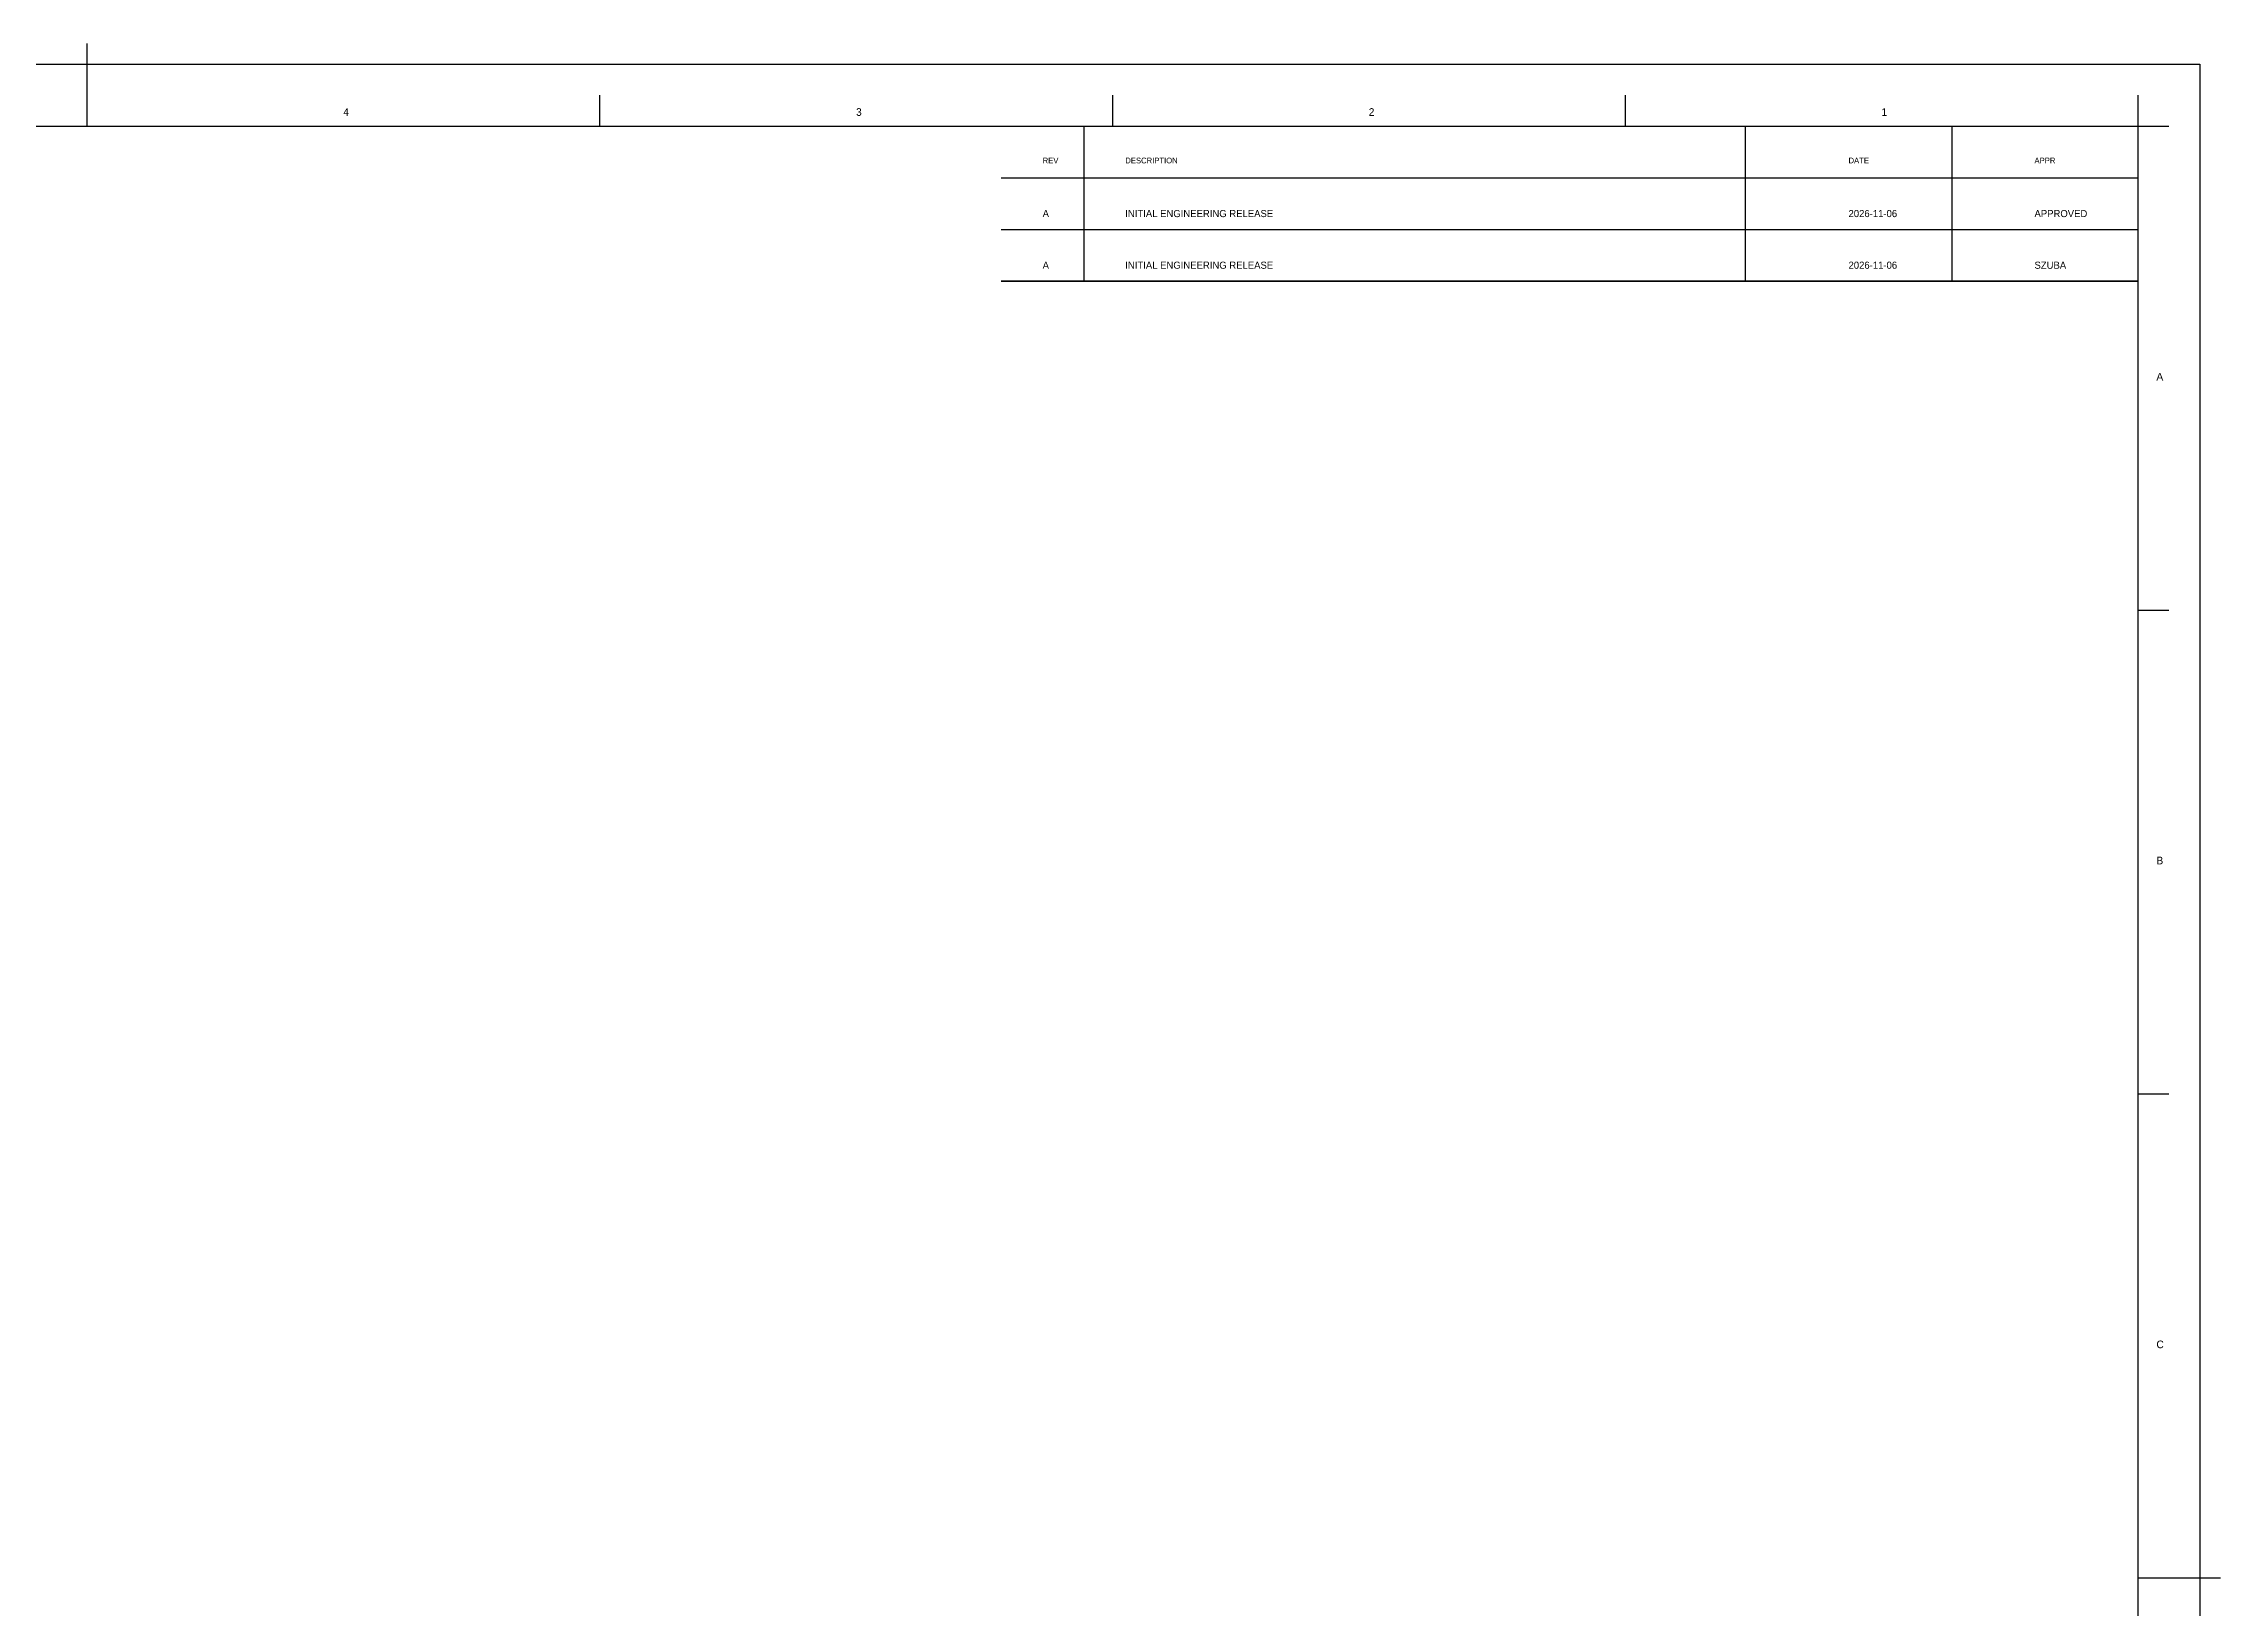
# Model space of a CAD drawing. Header units: metres. Extents: x 0 to 1587, y -826 to 297.
# Drawn here: x 791 to 1587, y -275 to 297 of the extents above; entities that cross this region are included whole.
import ezdxf

# ---------------------------------------------------------------- set-up
doc = ezdxf.new("R2010")
doc.units = ezdxf.units.M
doc.layers.add('BORDER', color=7, linetype='CONTINUOUS')
doc.layers.add('TITLE_BLOCK', color=7, linetype='CONTINUOUS')

msp = doc.modelspace()

# ---------------------------------------------------------------- linework, layer by layer
at = {"layer": 'BORDER'}
for p, q in [((806.93, 297), (806.93, 278.1)), ((7.56, 289.44), (1579.84, 289.44)), ((1579.84, 289.44), (1579.84, -817.96)), ((806.93, 278.1), (806.93, 266.76)), ((994.47, 278.1), (994.47, 266.76)), ((1182.05, 278.1), (1182.05, 266.76)), ((1369.63, 278.1), (1369.63, 266.76)), ((1557.17, 278.1), (1557.17, 266.76)), ((56.69, 266.76), (1557.17, 266.76)), ((1171.65, 266.76), (1171.65, 210.07)), ((1413.54, 266.76), (1413.54, 210.07)), ((1489.13, 266.76), (1489.13, 210.07)), ((1557.17, 266.76), (1557.17, -795.28)), ((1557.17, 266.76), (1568.5, 266.76)), ((1141.42, 247.87), (1557.17, 247.87)), ((1141.42, 228.97), (1557.17, 228.97)), ((1141.42, 210.07), (1557.17, 210.07)), ((1557.17, 89.77), (1568.5, 89.77)), ((1557.17, -87.26), (1568.5, -87.26)), ((1557.17, -264.26), (1568.5, -264.26)), ((1568.5, -264.26), (1587.4, -264.26))]:
    msp.add_line(p, q, dxfattribs=at)
at = {"layer": 'TITLE_BLOCK'}
for p, q in [((1141.42, 266.76), (1557.17, 266.76)), ((1557.17, 266.76), (1557.17, 210.07)), ((1557.17, 210.07), (1141.42, 210.07))]:
    msp.add_line(p, q, dxfattribs=at)

# ---------------------------------------------------------------- texts
at = {"layer": 'BORDER'}
for s, p in [('4', (900.7, 270.54)), ('3', (1088.28, 270.54)), ('2', (1275.82, 270.54)), ('1', (1463.4, 270.54)), ('A', (1563.97, 173.71)), ('B', (1563.97, -3.28)), ('C', (1563.97, -180.28))]:
    msp.add_text(s, height=2.8, dxfattribs=at).set_placement(p)
at = {"layer": 'TITLE_BLOCK'}
for s, height, p in [('REV', 2.1, (1156.54, 253.16)), ('DESCRIPTION', 2.1, (1186.77, 253.16)), ('DATE', 2.1, (1451.34, 253.16)), ('APPR', 2.1, (1519.37, 253.16)), ('A', 2.6, (1156.54, 233.5)), ('INITIAL ENGINEERING RELEASE', 2.6, (1186.77, 233.5)), ('2026-11-06', 2.6, (1451.34, 233.5)), ('APPROVED', 2.6, (1519.37, 233.5)), ('A', 2.6, (1156.54, 214.61)), ('INITIAL ENGINEERING RELEASE', 2.6, (1186.77, 214.61)), ('2026-11-06', 2.6, (1451.34, 214.61)), ('SZUBA', 2.6, (1519.37, 214.61))]:
    msp.add_text(s, height=height, dxfattribs=at).set_placement(p)

doc.saveas('drawing.dxf')
